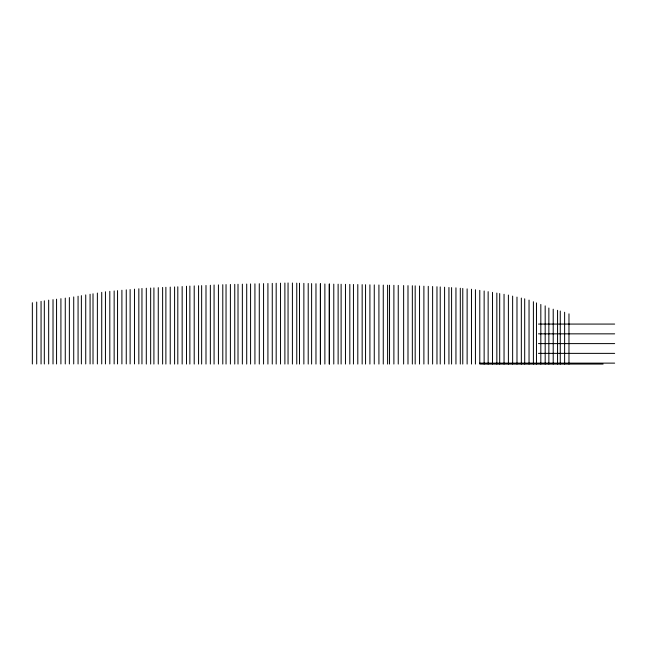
<?xml version="1.0" encoding="UTF-8"?>
<svg xmlns="http://www.w3.org/2000/svg" width="647" height="647" viewBox="0 0 647 647"><rect width="100%" height="100%" fill="white"/><g stroke="black" fill="none" stroke-linecap="round" stroke-linejoin="round"><path stroke-width="0.97" d="M516.985 364.059L516.985 297.086M538.458 324.074L614.65 324.074M538.458 333.844L614.65 333.844M538.458 343.606L614.65 343.606M538.458 353.367L614.65 353.367M479.783 363.129L614.65 363.129M603.109 364.059L479.783 364.059L479.783 290.341M568.972 364.059L568.972 313.835M564.621 312.234L564.621 364.059M560.262 311.029L560.262 364.059M557.56 310.317L557.56 364.059M553.209 309.169L553.209 364.059M548.858 308.012L548.858 364.059M545.178 305.869L545.178 364.059M540.827 304.454L540.827 364.059M536.468 302.885L536.468 364.059M533.395 301.728L533.395 364.059M529.044 300.087L529.044 364.059M524.693 298.793L524.693 364.059M521.336 298.065L521.336 364.059M512.634 296.1L512.634 364.059M508.396 295.048L508.396 364.059M504.045 294.264L504.045 364.059M499.694 293.536L499.694 364.059M496.847 293.067L496.847 364.059M492.496 292.363L492.496 364.059M488.145 291.643L488.145 364.059M484.142 290.972L484.142 364.059M475.432 289.727L475.432 364.059M471.477 289.233L471.477 364.059M467.126 288.869L467.126 364.059M462.767 288.433L462.767 364.059M460.3 288.222L460.3 364.059M455.949 287.834L455.949 364.059M451.59 287.591L451.59 364.059M448.937 287.478L448.937 364.059M444.586 287.187L444.586 364.059M440.227 286.92L440.227 364.059M436.968 286.726L436.968 364.059M432.617 286.484L432.617 364.059M428.265 286.33L428.265 364.059M423.89 286.168L423.89 364.059M419.539 285.998L419.539 364.059M415.18 285.837L415.18 364.059M412.341 285.731L412.341 364.059M407.99 285.634L407.99 364.059M403.631 285.529L403.631 364.059M398.245 285.384L398.245 364.059M393.886 285.295L393.886 364.059M389.534 285.206L389.534 364.059M387.618 285.173L387.618 364.059M383.267 285.084L383.267 364.059M378.916 284.987L378.916 364.059M374.265 284.89L374.265 364.059M369.906 284.801L369.906 364.059M365.555 284.712L365.555 364.059M362.158 284.623L362.158 364.059M357.799 284.51L357.799 364.059M353.448 284.445L353.448 364.059M349.817 284.381L349.817 364.059M345.466 284.308L345.466 364.059M341.115 284.243L341.115 364.059M338.13 284.195L338.13 364.059M333.779 284.122L333.779 364.059M329.42 284.049L329.42 364.059M329.226 284.041L329.226 364.059M324.875 283.968L324.875 364.059M320.516 283.847L320.516 364.059M320.322 283.839L320.322 364.059M315.971 283.709L315.971 364.059M311.611 283.58L311.611 364.059M308.215 283.475L308.215 364.059M303.864 283.346L303.864 364.059M299.504 283.216L299.504 364.059M296.763 283.135L296.763 364.059M292.404 282.998L292.404 364.059M288.052 282.925L288.052 364.059M284.882 283.014L284.882 364.059M280.531 283.135L280.531 364.059M276.18 283.249L276.18 364.059M272.266 283.362L272.266 364.059M267.915 283.483L267.915 364.059M263.564 283.588L263.564 364.059M259.285 283.701L259.285 364.059M254.926 283.823L254.926 364.059M250.575 283.928L250.575 364.075M246.709 284.025L246.709 364.059M242.358 284.146L242.358 364.059M238.007 284.259L238.007 364.059M234.748 284.348L234.748 364.059M230.397 284.437L230.397 364.059M226.038 284.551L226.038 364.059M222.778 284.688L222.778 364.059M218.427 284.874L218.427 364.059M214.076 284.995L214.076 364.075M210.348 285.262L210.348 364.059M205.997 285.464L205.997 364.059M201.646 285.618L201.646 364.059M198.572 285.731L198.572 364.059M194.213 285.893L194.213 364.059M189.862 286.055L189.862 364.059M186.506 286.225L186.506 364.059M182.155 286.516L182.155 364.059M177.804 286.775L177.804 364.059M174.593 286.92L174.593 364.059M170.234 287.082L170.234 364.059M165.883 287.26L165.883 364.059M162.623 287.422L162.623 364.059M158.272 287.648L158.272 364.059M153.913 287.866L153.913 364.059M150.654 288.028L150.654 364.059M146.303 288.23L146.303 364.059M141.952 288.449L141.952 363.946M138.83 288.756L138.83 363.946M134.479 289.136L134.479 363.946M130.12 289.516L130.12 363.946M126.262 289.84L126.262 363.946M121.903 290.22L121.903 363.946M117.552 290.624L117.552 363.946M114.155 290.924L114.155 363.946M109.804 291.312L109.804 363.954M105.445 291.748L105.445 363.954M101.725 292.347L101.725 363.954M97.374 293.059L97.374 363.954M93.014 293.77L93.014 363.954M90.079 294.223L90.079 363.954M85.727 294.911L85.727 363.962M81.376 295.639L81.376 363.962M78.069 296.205L78.069 363.962M73.718 296.924L73.718 363.962M69.366 297.571L69.366 363.962M65.266 298.097L65.266 363.97M60.915 298.655L60.915 363.978M56.564 299.173L56.564 363.978M53.022 299.61L53.022 363.986M48.671 300.127L48.671 363.986M44.319 300.823L44.319 363.994M41.06 301.348L41.06 363.994M36.701 302.036L36.701 364.002M32.35 302.715L32.35 364.002"/></g></svg>
